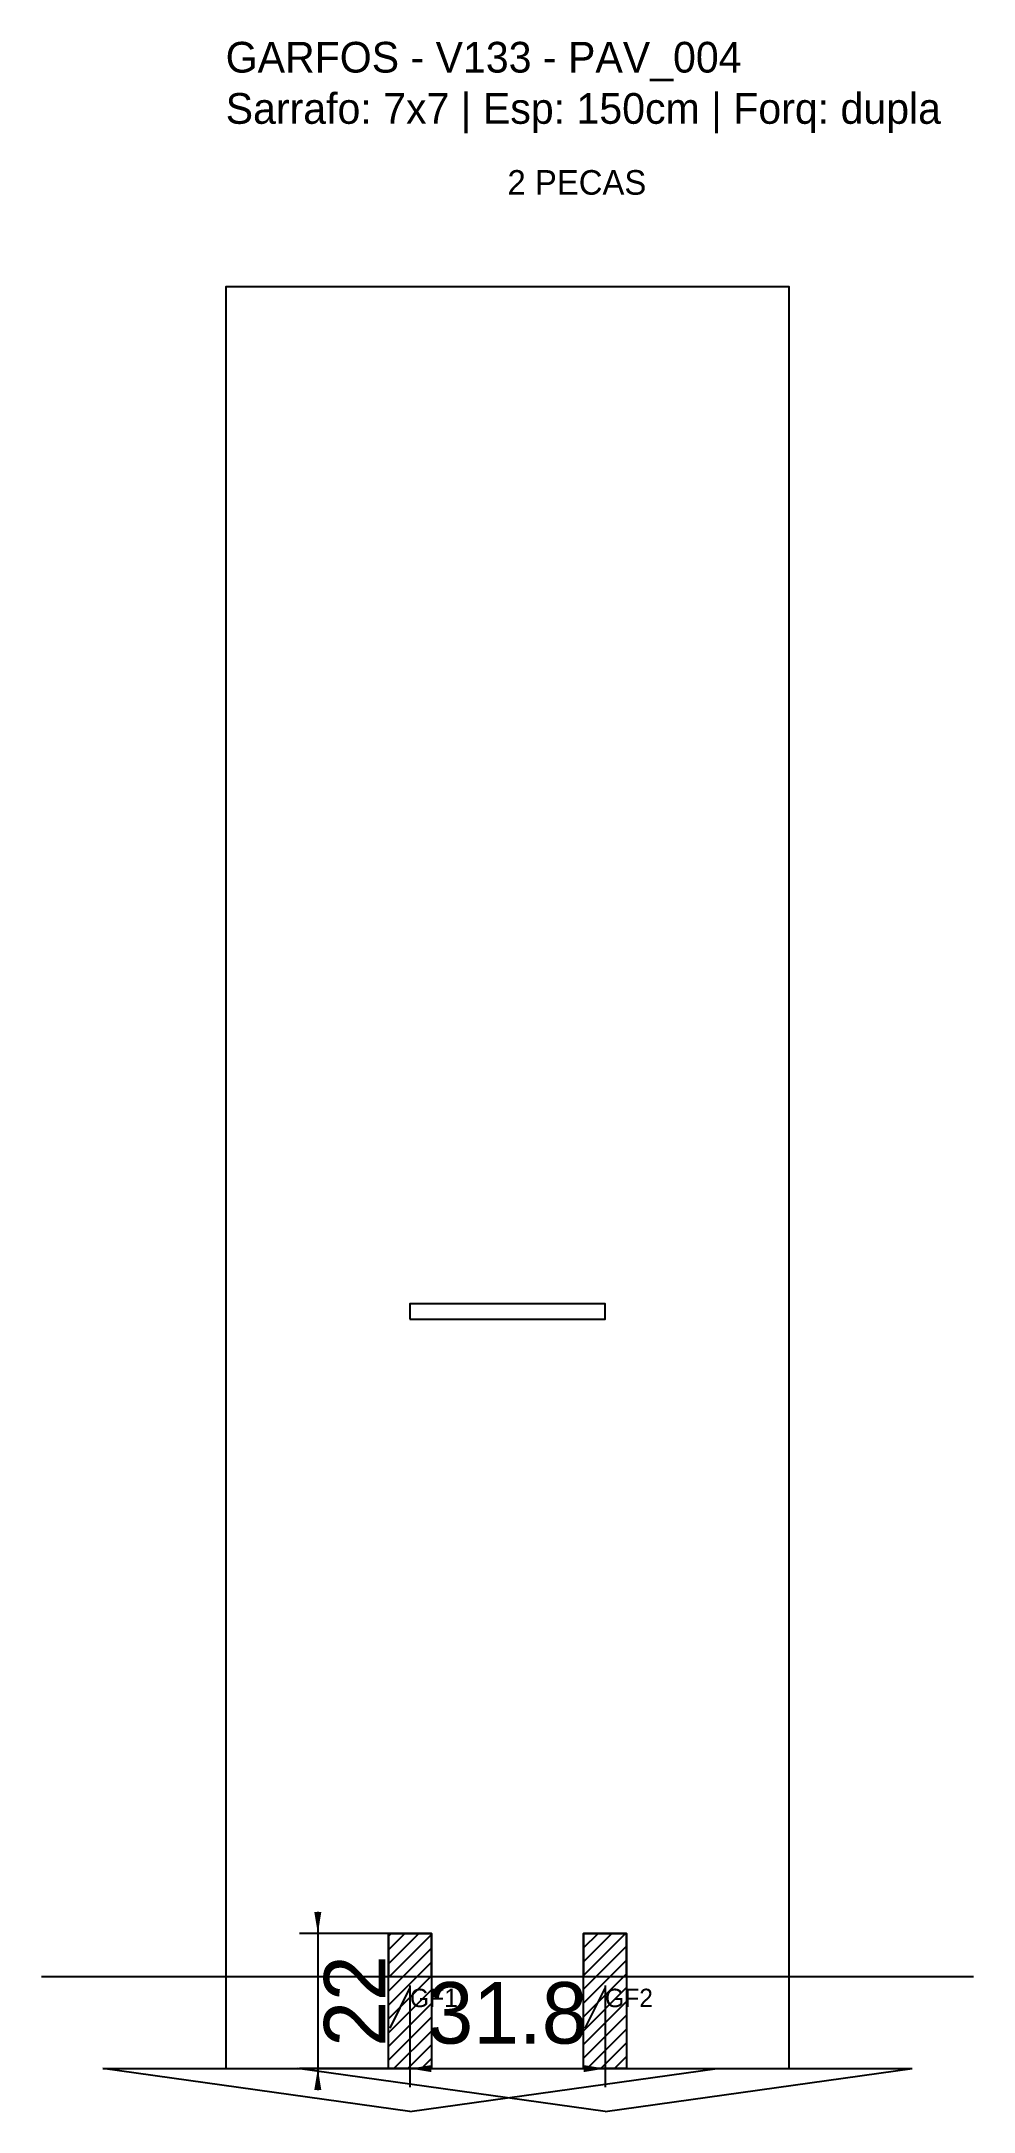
# Model space of a CAD drawing. Header units: metres. Extents: x -30 to 122, y -29 to 308.
import ezdxf

# ---------------------------------------------------------------- set-up
doc = ezdxf.new("R2010")
doc.units = ezdxf.units.M
for name, color, linetype in [('BARRA_ANCORAGEM', 1, 'Continuous'), ('COTA', 241, 'Continuous'), ('GARFOS OK', 3, 'Continuous'), ('NOME DA VIGA', 6, 'Continuous'), ('SARR_7x7', 40, 'Continuous'), ('TIRAS REESCORAMENTO', 252, 'Continuous'), ('VIGAS', 3, 'Continuous')]:
    doc.layers.add(name, color=color, linetype=linetype)
doc.dimstyles.new('EZ DXF', dxfattribs={"dimtxt": 10, "dimasz": 3.5, "dimexe": 3, "dimexo": 1.5, "dimgap": 1, "dimtad": 1, "dimdec": 1, "dimdsep": 46, "dimcen": 2.5, "dimazin": 3, "dimtfac": 1, "dimtmove": 0, "dimatfit": 3})

msp = doc.modelspace()

# ---------------------------------------------------------------- hatches: boundary and pattern name
at = {"layer": 'COTA'}
h = msp.add_hatch(dxfattribs=at)
h.set_pattern_fill('ANSI31', scale=0.5)
h.paths.add_polyline_path([(26.5, 0), (33.5, 0), (33.5, -22), (26.5, -22)])
h = msp.add_hatch(dxfattribs=at)
h.set_pattern_fill('ANSI31', scale=0.5)
h.paths.add_polyline_path([(58.259302, 0), (65.259302, 0), (65.259302, -22), (58.259302, -22)])

# ---------------------------------------------------------------- linework, layer by layer
at = {"layer": 'BARRA_ANCORAGEM'}
for p, q in [((30, -8.8), (26.7, -15.4)), ((61.759302, -8.8), (58.459302, -15.4))]:
    msp.add_line(p, q, dxfattribs=at)
at = {"layer": 'GARFOS OK', "linetype": 'CONTINUOUS'}
msp.add_line((-30, -7), (121.759302, -7), dxfattribs=at)
at = {"layer": 'GARFOS OK'}
for p, q in [((30, -29), (-20, -22)), ((-20, -22), (80, -22)), ((61.759302, -29), (11.759302, -22)), ((11.759302, -22), (111.759302, -22)), ((30, -29), (80, -22)), ((61.759302, -29), (111.759302, -22))]:
    msp.add_line(p, q, dxfattribs=at)
for points in [[(26.5, 0), (33.5, 0), (33.5, -22), (26.5, -22), (26.5, 0)], [(58.259302, 0), (65.259302, 0), (65.259302, -22), (58.259302, -22), (58.259302, 0)]]:
    msp.add_lwpolyline(points, dxfattribs=at)
at = {"layer": 'SARR_7x7'}
for points in [[(26.5, -7), (33.5, -7), (33.5, 0), (26.5, 0), (26.5, -7)], [(58.259302, -7), (65.259302, -7), (65.259302, 0), (58.259302, 0), (58.259302, -7)]]:
    msp.add_lwpolyline(points, dxfattribs=at)
at = {"layer": 'TIRAS REESCORAMENTO'}
msp.add_lwpolyline([(30, 100), (61.759302, 100), (61.759302, 102.5), (30, 102.5), (30, 100)], dxfattribs=at)
at = {"layer": 'VIGAS'}
msp.add_lwpolyline([(0, -22), (91.759302, -22), (91.759302, 268), (0, 268), (0, -22)], dxfattribs=at)

# ---------------------------------------------------------------- texts
at = {"layer": 'NOME DA VIGA'}
for s, height, p in [('2 PECAS', 4, (45.879651, 283)), ('GF1', 3, (30, -12)), ('GF2', 3, (61.759302, -12))]:
    msp.add_text(s, height=height, dxfattribs=at).set_placement(p)
at = {"layer": 'NOME DA VIGA', "insert": (0, 293), "char_height": 5, "attachment_point": 7}
msp.add_mtext('GARFOS - V133 - PAV_004\\PSarrafo: 7x7 | Esp: 150cm | Forq: dupla', dxfattribs=at)

# ---------------------------------------------------------------- dimensions: what is measured, and where the dimension line sits
at = {"layer": 'COTA'}
msp.add_linear_dim(base=(15, 0), p1=(30, 0), p2=(30, -22), angle=90, dimstyle='EZ DXF', dxfattribs=at).render()
msp.add_linear_dim(base=(30, -22), p1=(30, -7), p2=(61.759302, -7), dimstyle='EZ DXF', dxfattribs=at).render()

doc.saveas('drawing.dxf')
